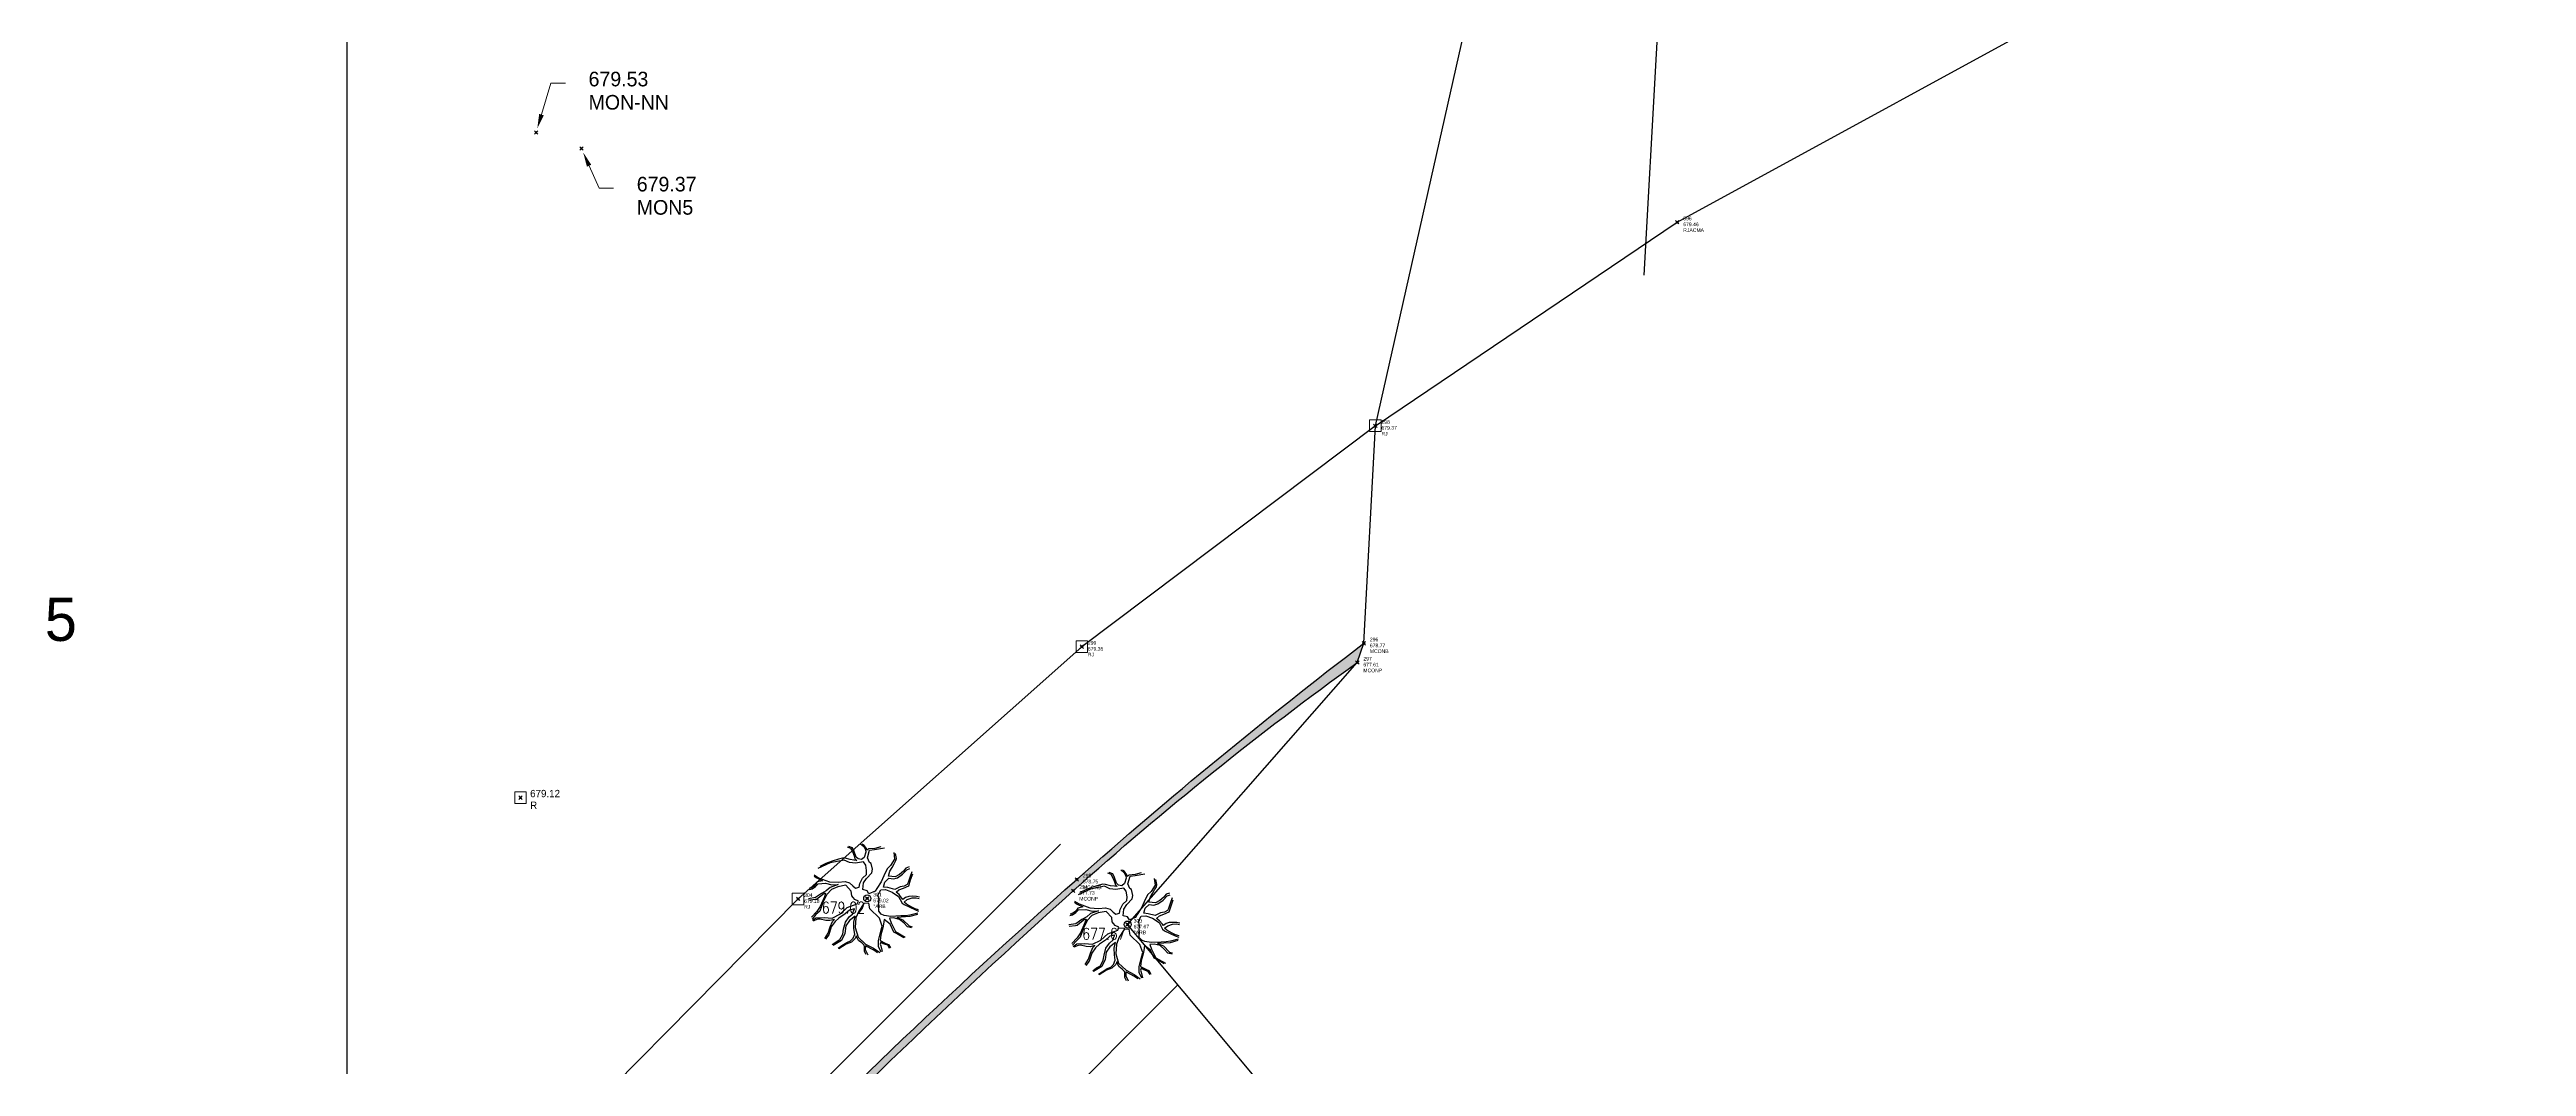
# Model space of a CAD drawing. Extents: x 350769 to 354978, y 6304672 to 6307963.
# Drawn here: x 352594.83 to 352637.88, y 6305552.96 to 6305570.64 of the extents above; entities that cross this region are included whole.
import ezdxf

# ---------------------------------------------------------------- set-up
doc = ezdxf.new("R2010")
doc.units = 0
doc.header["$PDMODE"] = 35
doc.header["$PDSIZE"] = 0.03
for name, pattern in [('4.0 - LO RECABARREN - DESNIVEL NUEVO$0$HIDDEN', [0.375, 0.25, -0.125]), ('CONTINUOS', [0]), ('DASHED', [19.05, 12.7, -6.35])]:
    doc.linetypes.add(name, pattern=pattern)
doc.layers.get('0').update_dxf_attribs({"linetype": 'CONTINUOUS'})
doc.layers.get('Defpoints').update_dxf_attribs({"linetype": 'CONTINUOUS'})
for name, color, linetype in [('0-LEVANTAMIENTO 2013.AGO', 3, 'CONTINUOUS'), ('02_Geo ext_Acotamiento', 7, 'CONTINUOUS'), ('1-coordenadas', 8, 'CONTINUOUS'), ('1-MURO CONTENCION', 7, 'CONTINUOUS'), ('1-REJA', 252, 'FENCELINE1'), ('C-TINN', 5, 'CONTINUOUS'), ('C-TOPO - BORDE - 3', 7, 'CONTINUOUS'), ('C-TOPO-MINR', 8, 'CONTINUOUS'), ('COTA-BLOCK', 4, 'CONTINUOUS'), ('V-NODE - 2013', 4, 'CONTINUOUS'), ('V-NODE - 2014.06.24', 4, 'CONTINUOUS'), ('V-NODE DIC 2005', 4, 'CONTINUOUS'), ('V-NODE-TEXT 2013', 2, 'CONTINUOUS'), ('V-NODE-TEXT DIC 2005', 2, 'CONTINUOUS'), ('V-NODE-TEXT1 DIC 2005', 6, 'CONTINUOUS'), ('Z-ARB', 253, 'CONTINUOUS')]:
    doc.layers.add(name, color=color, linetype=linetype)
doc.layers.add('0_ASD_TOPOGRAFIA_ELEMENTOS', color=9, linetype='CONTINUOS', lineweight=5, true_color=0xbdbdbd)
doc.styles.add('ROMANS', font='romans.shx', dxfattribs={"width": 0.65})
doc.linetypes.add('FENCELINE1', pattern='A,6.35,-2.54,[133,ltypeshp.shx,S=2.54,R=0,X=-2.54,Y=0],-2.54,25.4', length=36.83)
doc.dimstyles.new('Principal', dxfattribs={"dimscale": 0, "dimtxt": 2, "dimasz": 2, "dimexe": 1, "dimexo": 1, "dimtad": 1, "dimrnd": 0.05, "dimzin": 1, "dimtxsty": 'ROMANS', "dimcen": 2.5, "dimclrt": 2, "dimaunit": 2, "dimadec": 0, "dimazin": 0, "dimtfac": 1, "dimtmove": 0, "dimatfit": 3, "dimfxl": 1, "dimfxlon": 1, "dimarcsym": 0})

# ---------------------------------------------------------------- blocks, each defined once
blk = doc.blocks.new('COORDENADAS')
at = {"layer": '1-coordenadas'}
blk.add_line((420, -900.625), (420, -0.625), dxfattribs=at)
blk = doc.blocks.new('ARB')
at = {"layer": 'Z-ARB', "linetype": 'Continuous'}
for p, q in [((-0.702, 1.798), (-0.583, 1.746)), ((-0.515, 1.763), (-0.643, 1.81)), ((-0.583, 1.746), (-0.509, 1.626)), ((-0.451, 1.63), (-0.515, 1.763)), ((-0.239, 1.899), (-0.12, 1.8)), ((-0.104, 1.843), (-0.176, 1.887)), ((-0.12, 1.8), (-0.061, 1.684)), ((-0.028, 1.73), (-0.104, 1.843)), ((-0.015, 1.675), (-0.028, 1.73)), ((0.263, 1.735), (0.059, 1.721)), ((0.258, 1.706), (0.603, 1.763)), ((0.476, 1.792), (0.263, 1.735)), ((-1.286, 1.232), (-1.718, 1.038)), ((-1.435, 1.215), (-1.648, 1.112)), ((-1.218, 1.294), (-1.435, 1.215)), ((-0.807, 1.329), (-1.286, 1.232)), ((-0.994, 1.364), (-1.218, 1.294)), ((-0.859, 1.399), (-0.994, 1.364)), ((-0.77, 1.397), (-0.859, 1.399)), ((-0.613, 1.246), (-0.807, 1.329)), ((-0.594, 1.348), (-0.77, 1.397)), ((-0.408, 1.222), (-0.613, 1.246)), ((-0.46, 1.33), (-0.594, 1.348)), ((-0.509, 1.626), (-0.456, 1.48)), ((-0.365, 1.32), (-0.46, 1.33)), ((-0.456, 1.48), (-0.427, 1.377)), ((-0.383, 1.436), (-0.451, 1.63)), ((-0.427, 1.377), (-0.365, 1.32)), ((-0.133, 1.268), (-0.408, 1.222)), ((-0.315, 1.371), (-0.383, 1.436)), ((-0.198, 1.348), (-0.315, 1.371)), ((-0.104, 1.421), (-0.198, 1.348)), ((-0.048, 1.161), (-0.133, 1.268)), ((-0.052, 1.607), (-0.104, 1.421)), ((-0.061, 1.684), (-0.052, 1.607)), ((-0.02, 0.968), (-0.048, 1.161)), ((-0.03, 0.834), (-0.02, 0.968)), ((-0.024, 0.697), (0.158, 0.888)), ((0.059, 1.721), (-0.015, 1.675)), ((0.008, 1.414), (0.083, 1.679)), ((0.074, 1.251), (0.008, 1.414)), ((0.14, 1.216), (0.074, 1.251)), ((0.083, 1.679), (0.258, 1.706)), ((0.182, 1.012), (0.14, 1.216)), ((0.158, 0.888), (0.182, 1.012)), ((0.693, 1.027), (0.575, 0.786)), ((0.813, 1.148), (0.693, 1.027)), ((0.743, 0.777), (0.782, 0.943)), ((0.782, 0.943), (0.864, 1.078)), ((0.953, 1.37), (0.813, 1.148)), ((0.864, 1.078), (0.938, 1.207)), ((0.925, 1.599), (0.953, 1.37)), ((0.938, 1.207), (0.999, 1.316)), ((1.013, 1.388), (0.981, 1.56)), ((0.999, 1.316), (1.013, 1.388)), ((1.26, 0.95), (1.125, 0.832)), ((1.231, 0.842), (1.374, 0.996)), ((1.337, 1.055), (1.26, 0.95)), ((1.457, 1.093), (1.337, 1.055)), ((1.374, 0.996), (1.478, 1.036)), ((1.554, 0.924), (1.484, 0.726)), ((-1.799, 0.026), (-2.04, -0.011)), ((-2.01, 0.315), (-1.918, 0.335)), ((-1.962, 0.358), (-1.993, 0.364)), ((-1.815, 0.451), (-1.962, 0.358)), ((-1.918, 0.335), (-1.797, 0.417)), ((-1.85, 0.774), (-1.749, 0.71)), ((-1.845, 0.817), (-1.69, 0.721)), ((-1.735, 0.571), (-1.815, 0.451)), ((-1.593, 0.175), (-1.799, 0.026)), ((-1.797, 0.417), (-1.707, 0.506)), ((-1.76, -0.027), (-1.663, 0.06)), ((-1.749, 0.71), (-1.558, 0.613)), ((-1.558, 0.613), (-1.735, 0.571)), ((-1.707, 0.506), (-1.453, 0.525)), ((-1.69, 0.721), (-1.313, 0.581)), ((-1.663, 0.06), (-1.502, 0.188)), ((-1.486, 0.056), (-1.64, -0.284)), ((-1.423, 0.263), (-1.593, 0.175)), ((-1.406, 0.139), (-1.529, -0.124)), ((-1.502, 0.188), (-1.446, 0.184)), ((-1.446, 0.184), (-1.486, 0.056)), ((-1.453, 0.525), (-1.23, 0.467)), ((-1.287, 0.38), (-1.423, 0.263)), ((-1.244, 0.312), (-1.406, 0.139)), ((-1.313, 0.581), (-1.01, 0.561)), ((-1.01, 0.478), (-1.287, 0.38)), ((-1.024, 0.405), (-1.244, 0.312)), ((-1.23, 0.467), (-1.01, 0.478)), ((-0.747, 0.458), (-1.024, 0.405)), ((-1.01, 0.561), (-0.772, 0.583)), ((-0.772, 0.583), (-0.611, 0.538)), ((-0.553, 0.248), (-0.747, 0.458)), ((-0.611, 0.538), (-0.502, 0.434)), ((-0.534, 0.093), (-0.553, 0.248)), ((-0.49, 0.032), (-0.534, 0.093)), ((-0.502, 0.434), (-0.412, 0.356)), ((-0.431, -0.039), (-0.49, 0.032)), ((-0.412, 0.356), (-0.283, 0.392)), ((-0.283, 0.392), (-0.259, 0.523)), ((-0.259, 0.523), (-0.167, 0.709)), ((-0.167, 0.709), (-0.03, 0.834)), ((-0.154, 0.307), (-0.135, 0.537)), ((-0.154, 0.307), (-0.154, 0.307)), ((-0.001, 0.263), (-0.154, 0.307)), ((-0.135, 0.537), (-0.024, 0.697)), ((0.06, 0.161), (-0.001, 0.263)), ((0.271, 0.249), (0.06, 0.161)), ((0.329, 0.343), (0.271, 0.249)), ((0.486, 0.577), (0.329, 0.343)), ((0.374, 0.116), (0.473, 0.293)), ((0.413, -0.019), (0.374, 0.116)), ((0.473, 0.293), (0.637, 0.307)), ((0.575, 0.786), (0.486, 0.577)), ((0.565, 0.396), (0.614, 0.568)), ((0.714, 0.375), (0.565, 0.396)), ((0.614, 0.568), (0.752, 0.7)), ((0.637, 0.307), (0.87, 0.217)), ((0.961, 0.313), (0.714, 0.375)), ((0.973, 0.756), (0.743, 0.777)), ((0.752, 0.7), (0.909, 0.677)), ((0.87, 0.217), (1.092, 0.069)), ((0.909, 0.677), (1.054, 0.717)), ((1.148, 0.406), (0.961, 0.313)), ((1.125, 0.832), (0.973, 0.756)), ((1.007, 0.214), (1.104, 0.301)), ((1.112, 0.134), (1.007, 0.214)), ((1.054, 0.717), (1.231, 0.842)), ((1.092, 0.069), (1.217, -0.165)), ((1.104, 0.301), (1.261, 0.361)), ((1.196, 0.02), (1.112, 0.134)), ((1.281, 0.425), (1.148, 0.406)), ((1.242, -0.034), (1.196, 0.02)), ((1.335, 0.031), (1.242, -0.034)), ((1.261, 0.361), (1.445, 0.439)), ((1.39, 0.487), (1.281, 0.425)), ((1.447, 0.07), (1.335, 0.031)), ((1.419, 0.557), (1.39, 0.487)), ((1.394, -0.041), (1.559, 0.018)), ((1.484, 0.726), (1.419, 0.557)), ((1.445, 0.439), (1.509, 0.646)), ((1.578, 0.075), (1.447, 0.07)), ((1.509, 0.646), (1.582, 0.858)), ((1.559, 0.018), (1.705, 0.021)), ((1.714, 0.072), (1.578, 0.075)), ((1.705, 0.021), (1.806, 0.001)), ((1.814, 0.045), (1.714, 0.072)), ((-2.033, -0.058), (-1.818, -0.031)), ((-1.754, -0.458), (-1.937, -0.656)), ((-1.782, -0.565), (-1.916, -0.718)), ((-1.898, -0.762), (-1.771, -0.673)), ((-1.724, -0.727), (-1.874, -0.789)), ((-1.818, -0.031), (-1.76, -0.027)), ((-1.653, -0.439), (-1.782, -0.565)), ((-1.771, -0.673), (-1.495, -0.665)), ((-1.64, -0.284), (-1.754, -0.458)), ((-1.635, -0.722), (-1.724, -0.727)), ((-1.529, -0.124), (-1.653, -0.439)), ((-1.441, -0.766), (-1.635, -0.722)), ((-1.495, -0.665), (-1.216, -0.688)), ((-1.297, -0.771), (-1.441, -0.766)), ((-1.136, -0.734), (-1.297, -0.771)), ((-1.29, -0.991), (-1.206, -0.803)), ((-1.118, -0.805), (-1.25, -0.991)), ((-1.216, -0.688), (-0.93, -0.54)), ((-1.206, -0.803), (-1.136, -0.734)), ((-0.982, -0.688), (-1.118, -0.805)), ((-0.768, -0.54), (-0.982, -0.688)), ((-0.93, -0.54), (-0.694, -0.321)), ((-0.82, -1.065), (-0.757, -0.821)), ((-0.613, -0.404), (-0.768, -0.54)), ((-0.757, -0.821), (-0.626, -0.643)), ((-0.619, -0.772), (-0.743, -0.959)), ((-0.694, -0.321), (-0.346, -0.191)), ((-0.626, -0.643), (-0.5, -0.531)), ((-0.42, -0.622), (-0.619, -0.772)), ((-0.445, -0.368), (-0.613, -0.404)), ((-0.5, -0.531), (-0.474, -0.438)), ((-0.474, -0.438), (-0.445, -0.368)), ((-0.467, -0.824), (-0.42, -0.622)), ((-0.462, -1.051), (-0.467, -0.824)), ((-0.304, -0.094), (-0.431, -0.039)), ((-0.391, -0.68), (-0.415, -1.015)), ((-0.297, -0.442), (-0.391, -0.68)), ((-0.346, -0.191), (-0.304, -0.094)), ((-0.117, -0.175), (-0.297, -0.442)), ((0.055, -0.162), (-0.117, -0.175)), ((0.089, -0.365), (0.055, -0.162)), ((0.422, -0.692), (0.089, -0.365)), ((0.396, -0.235), (0.413, -0.019)), ((0.404, -0.447), (0.396, -0.235)), ((0.49, -0.547), (0.404, -0.447)), ((0.523, -0.967), (0.422, -0.692)), ((0.595, -0.589), (0.49, -0.547)), ((0.592, -0.732), (0.568, -0.901)), ((0.796, -0.891), (0.592, -0.732)), ((0.822, -0.625), (0.595, -0.589)), ((0.917, -0.681), (0.77, -0.69)), ((0.77, -0.69), (0.835, -0.854)), ((1.165, -0.608), (0.822, -0.625)), ((0.835, -0.854), (0.98, -1.153)), ((1.126, -0.728), (0.917, -0.681)), ((1.483, -0.631), (1.034, -0.658)), ((1.034, -0.658), (1.244, -0.743)), ((1.271, -0.854), (1.126, -0.728)), ((1.335, -0.602), (1.165, -0.608)), ((1.217, -0.165), (1.28, -0.215)), ((1.244, -0.743), (1.461, -0.958)), ((1.398, -0.991), (1.271, -0.854)), ((1.28, -0.132), (1.394, -0.041)), ((1.364, -0.201), (1.28, -0.132)), ((1.28, -0.215), (1.65, -0.391)), ((1.485, -0.578), (1.335, -0.602)), ((1.554, -0.305), (1.364, -0.201)), ((1.747, -0.56), (1.483, -0.631)), ((1.761, -0.511), (1.485, -0.578)), ((1.664, -0.363), (1.554, -0.305)), ((1.65, -0.391), (1.778, -0.438)), ((1.787, -0.395), (1.664, -0.363)), ((-1.472, -1.393), (-1.355, -1.205)), ((-1.335, -1.269), (-1.453, -1.419)), ((-1.355, -1.205), (-1.29, -0.991)), ((-1.25, -0.991), (-1.335, -1.269)), ((-1.214, -1.608), (-1.082, -1.505)), ((-0.895, -1.458), (-1.187, -1.636)), ((-1.082, -1.505), (-0.947, -1.433)), ((-1.011, -1.73), (-0.881, -1.642)), ((-0.734, -1.587), (-0.991, -1.749)), ((-0.947, -1.433), (-0.845, -1.241)), ((-0.776, -1.217), (-0.895, -1.458)), ((-0.881, -1.642), (-0.707, -1.532)), ((-0.845, -1.241), (-0.82, -1.065)), ((-0.743, -0.959), (-0.776, -1.217)), ((-0.552, -1.523), (-0.734, -1.587)), ((-0.707, -1.532), (-0.584, -1.48)), ((-0.584, -1.48), (-0.493, -1.384)), ((-0.413, -1.384), (-0.552, -1.523)), ((-0.493, -1.384), (-0.434, -1.244)), ((-0.434, -1.244), (-0.462, -1.051)), ((-0.415, -1.015), (-0.316, -1.342)), ((-0.38, -1.3), (-0.413, -1.384)), ((-0.307, -1.465), (-0.38, -1.3)), ((-0.316, -1.342), (-0.056, -1.588)), ((-0.185, -1.548), (-0.307, -1.465)), ((-0.104, -1.631), (-0.185, -1.548)), ((-0.097, -1.678), (-0.104, -1.631)), ((-0.096, -1.844), (-0.097, -1.678)), ((-0.059, -1.648), (-0.068, -1.782)), ((0.235, -1.802), (-0.059, -1.648)), ((-0.056, -1.588), (0.224, -1.732)), ((0.396, -1.463), (0.466, -1.183)), ((0.397, -1.667), (0.396, -1.463)), ((0.49, -1.868), (0.397, -1.667)), ((0.474, -1.267), (0.453, -1.459)), ((0.453, -1.459), (0.629, -1.553)), ((0.475, -1.516), (0.453, -1.587)), ((0.453, -1.587), (0.473, -1.651)), ((0.466, -1.183), (0.523, -0.967)), ((0.473, -1.651), (0.516, -1.848)), ((0.544, -1.024), (0.474, -1.267)), ((0.56, -1.577), (0.475, -1.516)), ((0.568, -0.901), (0.544, -1.024)), ((0.712, -1.629), (0.56, -1.577)), ((0.629, -1.553), (0.741, -1.604)), ((0.779, -1.74), (0.712, -1.629)), ((0.741, -1.604), (0.807, -1.722)), ((0.92, -1.171), (0.796, -0.891)), ((1.016, -1.22), (0.92, -1.171)), ((0.98, -1.153), (1.315, -1.345)), ((1.27, -1.366), (1.016, -1.22)), ((1.545, -1.027), (1.398, -0.991)), ((1.461, -0.958), (1.561, -0.985)), ((-0.037, -1.953), (-0.096, -1.844)), ((-0.068, -1.782), (0.019, -1.957)), ((0.224, -1.732), (0.433, -1.885)), ((0.354, -1.892), (0.235, -1.802))]:
    blk.add_line(p, q, dxfattribs=at)
at = {"layer": 'Z-ARB'}
blk.add_circle((0, 0), 0.122, dxfattribs=at)
blk = doc.blocks.new('*U272', base_point=(352623.121, 6305567.639))
at = {"layer": 'V-NODE - 2013', "lineweight": -2}
blk.add_point((352623.121, 6305567.639), dxfattribs=at)
at = {"layer": 'V-NODE-TEXT 2013', "linetype": 'ByBlock', "char_height": 0.0635}
for s, insert, attachment_point in [('596', (352623.226, 6305567.672), 7), ('679.46', (352623.226, 6305567.634), 1), ('RJACMA', (352623.226, 6305567.533), 1)]:
    blk.add_mtext(s, dxfattribs=dict(at, insert=insert, attachment_point=attachment_point))
blk = doc.blocks.new('*U274', base_point=(352617.874, 6305564.101))
at = {"layer": 'V-NODE - 2013', "lineweight": -2}
blk.add_point((352617.874, 6305564.101), dxfattribs=at)
at = {"layer": 'V-NODE-TEXT 2013', "linetype": 'ByBlock', "char_height": 0.0635}
for s, insert, attachment_point in [('298', (352617.979, 6305564.134), 7), ('679.37', (352617.979, 6305564.096), 1), ('RJ', (352617.979, 6305563.995), 1)]:
    blk.add_mtext(s, dxfattribs=dict(at, insert=insert, attachment_point=attachment_point))
blk = doc.blocks.new('*U275', base_point=(352612.771, 6305560.26))
at = {"layer": 'V-NODE - 2013', "lineweight": -2}
blk.add_point((352612.771, 6305560.26), dxfattribs=at)
at = {"layer": 'V-NODE-TEXT 2013', "linetype": 'ByBlock', "char_height": 0.0635}
for s, insert, attachment_point in [('299', (352612.876, 6305560.293), 7), ('679.35', (352612.876, 6305560.255), 1), ('RJ', (352612.876, 6305560.154), 1)]:
    blk.add_mtext(s, dxfattribs=dict(at, insert=insert, attachment_point=attachment_point))
blk = doc.blocks.new('*U276', base_point=(352607.838, 6305555.875))
at = {"layer": 'V-NODE - 2013', "lineweight": -2}
blk.add_point((352607.838, 6305555.875), dxfattribs=at)
at = {"layer": 'V-NODE-TEXT 2013', "linetype": 'ByBlock', "char_height": 0.0635}
for s, insert, attachment_point in [('304', (352607.943, 6305555.908), 7), ('679.18', (352607.943, 6305555.87), 1), ('RJ', (352607.943, 6305555.769), 1)]:
    blk.add_mtext(s, dxfattribs=dict(at, insert=insert, attachment_point=attachment_point))
blk = doc.blocks.new('*U356', base_point=(352612.622, 6305556.017))
at = {"layer": 'V-NODE - 2013', "lineweight": -2}
blk.add_point((352612.622, 6305556.017), dxfattribs=at)
at = {"layer": 'V-NODE-TEXT 2013', "linetype": 'ByBlock', "char_height": 0.0635}
for s, insert, attachment_point in [('294', (352612.727, 6305556.05), 7), ('677.73', (352612.727, 6305556.012), 1), ('MCONP', (352612.727, 6305555.911), 1)]:
    blk.add_mtext(s, dxfattribs=dict(at, insert=insert, attachment_point=attachment_point))
blk = doc.blocks.new('*U357', base_point=(352617.56, 6305559.985))
at = {"layer": 'V-NODE - 2013', "lineweight": -2}
blk.add_point((352617.56, 6305559.985), dxfattribs=at)
at = {"layer": 'V-NODE-TEXT 2013', "linetype": 'ByBlock', "char_height": 0.0635}
for s, insert, attachment_point in [('297', (352617.665, 6305560.018), 7), ('677.61', (352617.665, 6305559.98), 1), ('MCONP', (352617.665, 6305559.879), 1)]:
    blk.add_mtext(s, dxfattribs=dict(at, insert=insert, attachment_point=attachment_point))
blk = doc.blocks.new('*U360', base_point=(352612.683, 6305556.214))
at = {"layer": 'V-NODE - 2013', "lineweight": -2}
blk.add_point((352612.683, 6305556.214), dxfattribs=at)
at = {"layer": 'V-NODE-TEXT 2013', "linetype": 'ByBlock', "char_height": 0.0635}
for s, insert, attachment_point in [('295', (352612.788, 6305556.247), 7), ('678.75', (352612.788, 6305556.209), 1), ('MCONB', (352612.788, 6305556.108), 1)]:
    blk.add_mtext(s, dxfattribs=dict(at, insert=insert, attachment_point=attachment_point))
blk = doc.blocks.new('*U361', base_point=(352617.673, 6305560.319))
at = {"layer": 'V-NODE - 2013', "lineweight": -2}
blk.add_point((352617.673, 6305560.319), dxfattribs=at)
at = {"layer": 'V-NODE-TEXT 2013', "linetype": 'ByBlock', "char_height": 0.0635}
for s, insert, attachment_point in [('296', (352617.778, 6305560.352), 7), ('678.77', (352617.778, 6305560.314), 1), ('MCONB', (352617.778, 6305560.213), 1)]:
    blk.add_mtext(s, dxfattribs=dict(at, insert=insert, attachment_point=attachment_point))
blk = doc.blocks.new('*U452', base_point=(352613.567, 6305555.43))
at = {"layer": 'V-NODE - 2013', "lineweight": -2}
blk.add_point((352613.567, 6305555.43), dxfattribs=at)
at = {"layer": 'V-NODE-TEXT 2013', "linetype": 'ByBlock', "char_height": 0.0635}
for s, insert, attachment_point in [('300', (352613.672, 6305555.463), 7), ('677.67', (352613.672, 6305555.425), 1), ('°ARB', (352613.672, 6305555.324), 1)]:
    blk.add_mtext(s, dxfattribs=dict(at, insert=insert, attachment_point=attachment_point))
blk = doc.blocks.new('*U453', base_point=(352609.04, 6305555.884))
at = {"layer": 'V-NODE - 2013', "lineweight": -2}
blk.add_point((352609.04, 6305555.884), dxfattribs=at)
at = {"layer": 'V-NODE-TEXT 2013', "linetype": 'ByBlock', "char_height": 0.0635}
for s, insert, attachment_point in [('301', (352609.145, 6305555.917), 7), ('679.02', (352609.145, 6305555.879), 1), ('°ARB', (352609.145, 6305555.778), 1)]:
    blk.add_mtext(s, dxfattribs=dict(at, insert=insert, attachment_point=attachment_point))
blk = doc.blocks.new('*D1236')
at = {"layer": '02_Geo ext_Acotamiento', "color": 0, "lineweight": -2, "transparency": 16777216}
blk.add_line((352474.045, 6305972.496), (352473.119, 6305978.179), dxfattribs=at)
at = {"layer": '02_Geo ext_Acotamiento', "color": 0, "transparency": 16777216}
blk.add_solid([(352473.283, 6305978.206), (352472.954, 6305978.153), (352472.958, 6305979.166)], dxfattribs=at)
at = {"layer": 'Defpoints', "color": 0, "transparency": 16777216}
for p in [(352472.958, 6305979.166), (352596.042, 6305224.025)]:
    blk.add_point(p, dxfattribs=at)
at = {"layer": '02_Geo ext_Acotamiento', "color": 2, "transparency": 16777216, "insert": (352474.582, 6305974.845), "char_height": 1, "attachment_point": 5, "rotation": 279.2575, "style": 'ROMANS'}
blk.add_mtext('R765,10', dxfattribs=at)
blk = doc.blocks.new('*U1327')
at = {"color": 0, "linetype": 'ByBlock', "lineweight": -2, "transparency": 16777216}
blk.add_point((0, 0), dxfattribs=at)
blk = doc.blocks.new('*U2426', base_point=(352603.072, 6305557.567))
at = {"layer": 'V-NODE-TEXT DIC 2005', "linetype": 'ByBlock', "char_height": 0.127}
for s, insert, attachment_point in [('679.12', (352603.239, 6305557.638), 4), ('R', (352603.239, 6305557.499), 1)]:
    blk.add_mtext(s, dxfattribs=dict(at, insert=insert, attachment_point=attachment_point))
blk = doc.blocks.new('*U2427', base_point=(352603.072, 6305557.567))
at = {"layer": 'V-NODE-TEXT DIC 2005', "color": 2, "lineweight": -2}
blk.add_blockref('*U2426', (352603.072, 6305557.567), dxfattribs=at)
blk = doc.blocks.new('*U1352', base_point=(352592.797, 6305561.11))
at = {"layer": 'V-NODE-TEXT1 DIC 2005', "linetype": 'ByBlock'}
for s, insert, char_height, attachment_point in [('679.19', (352592.964, 6305561.181), 0.127, 4), ('-SM5', (352592.964, 6305561.042), 0.75, 1)]:
    blk.add_mtext(s, dxfattribs=dict(at, insert=insert, char_height=char_height, attachment_point=attachment_point))
blk = doc.blocks.new('*U1353', base_point=(352592.797, 6305561.11))
at = {"layer": 'V-NODE-TEXT DIC 2005', "color": 2, "lineweight": -2}
blk.add_blockref('*U1352', (352592.797, 6305561.11), dxfattribs=at)
blk = doc.blocks.new('*U1332', base_point=(352592.797, 6305561.11))
at = {"layer": 'V-NODE-TEXT1 DIC 2005', "linetype": 'ByBlock'}
for s, insert, char_height, attachment_point in [('679.19', (352592.964, 6305561.181), 0.127, 4), ('-SM5', (352592.964, 6305561.042), 0.75, 1)]:
    blk.add_mtext(s, dxfattribs=dict(at, insert=insert, char_height=char_height, attachment_point=attachment_point))
blk = doc.blocks.new('*U1333', base_point=(352592.797, 6305561.11))
at = {"layer": 'V-NODE-TEXT DIC 2005', "color": 2, "lineweight": -2}
blk.add_blockref('*U1332', (352592.797, 6305561.11), dxfattribs=at)
blk = doc.blocks.new('*U4518', base_point=(352623.121, 6305567.639))
at = {"layer": 'V-NODE - 2013', "lineweight": -2}
blk.add_point((352623.121, 6305567.639), dxfattribs=at)
at = {"layer": 'V-NODE-TEXT 2013', "linetype": 'ByBlock', "char_height": 0.0635}
for s, insert, attachment_point in [('596', (352623.226, 6305567.672), 7), ('679.46', (352623.226, 6305567.634), 1), ('RJACMA', (352623.226, 6305567.533), 1)]:
    blk.add_mtext(s, dxfattribs=dict(at, insert=insert, attachment_point=attachment_point))
blk = doc.blocks.new('*U4520', base_point=(352617.874, 6305564.101))
at = {"layer": 'V-NODE - 2013', "lineweight": -2}
blk.add_point((352617.874, 6305564.101), dxfattribs=at)
at = {"layer": 'V-NODE-TEXT 2013', "linetype": 'ByBlock', "char_height": 0.0635}
for s, insert, attachment_point in [('298', (352617.979, 6305564.134), 7), ('679.37', (352617.979, 6305564.096), 1), ('RJ', (352617.979, 6305563.995), 1)]:
    blk.add_mtext(s, dxfattribs=dict(at, insert=insert, attachment_point=attachment_point))
blk = doc.blocks.new('*U4521', base_point=(352612.771, 6305560.26))
at = {"layer": 'V-NODE - 2013', "lineweight": -2}
blk.add_point((352612.771, 6305560.26), dxfattribs=at)
at = {"layer": 'V-NODE-TEXT 2013', "linetype": 'ByBlock', "char_height": 0.0635}
for s, insert, attachment_point in [('299', (352612.876, 6305560.293), 7), ('679.35', (352612.876, 6305560.255), 1), ('RJ', (352612.876, 6305560.154), 1)]:
    blk.add_mtext(s, dxfattribs=dict(at, insert=insert, attachment_point=attachment_point))
blk = doc.blocks.new('*U4522', base_point=(352607.838, 6305555.875))
at = {"layer": 'V-NODE - 2013', "lineweight": -2}
blk.add_point((352607.838, 6305555.875), dxfattribs=at)
at = {"layer": 'V-NODE-TEXT 2013', "linetype": 'ByBlock', "char_height": 0.0635}
for s, insert, attachment_point in [('304', (352607.943, 6305555.908), 7), ('679.18', (352607.943, 6305555.87), 1), ('RJ', (352607.943, 6305555.769), 1)]:
    blk.add_mtext(s, dxfattribs=dict(at, insert=insert, attachment_point=attachment_point))
blk = doc.blocks.new('*U4602', base_point=(352612.622, 6305556.017))
at = {"layer": 'V-NODE - 2013', "lineweight": -2}
blk.add_point((352612.622, 6305556.017), dxfattribs=at)
at = {"layer": 'V-NODE-TEXT 2013', "linetype": 'ByBlock', "char_height": 0.0635}
for s, insert, attachment_point in [('294', (352612.727, 6305556.05), 7), ('677.73', (352612.727, 6305556.012), 1), ('MCONP', (352612.727, 6305555.911), 1)]:
    blk.add_mtext(s, dxfattribs=dict(at, insert=insert, attachment_point=attachment_point))
blk = doc.blocks.new('*U4603', base_point=(352617.56, 6305559.985))
at = {"layer": 'V-NODE - 2013', "lineweight": -2}
blk.add_point((352617.56, 6305559.985), dxfattribs=at)
at = {"layer": 'V-NODE-TEXT 2013', "linetype": 'ByBlock', "char_height": 0.0635}
for s, insert, attachment_point in [('297', (352617.665, 6305560.018), 7), ('677.61', (352617.665, 6305559.98), 1), ('MCONP', (352617.665, 6305559.879), 1)]:
    blk.add_mtext(s, dxfattribs=dict(at, insert=insert, attachment_point=attachment_point))
blk = doc.blocks.new('*U4606', base_point=(352612.683, 6305556.214))
at = {"layer": 'V-NODE - 2013', "lineweight": -2}
blk.add_point((352612.683, 6305556.214), dxfattribs=at)
at = {"layer": 'V-NODE-TEXT 2013', "linetype": 'ByBlock', "char_height": 0.0635}
for s, insert, attachment_point in [('295', (352612.788, 6305556.247), 7), ('678.75', (352612.788, 6305556.209), 1), ('MCONB', (352612.788, 6305556.108), 1)]:
    blk.add_mtext(s, dxfattribs=dict(at, insert=insert, attachment_point=attachment_point))
blk = doc.blocks.new('*U4607', base_point=(352617.673, 6305560.319))
at = {"layer": 'V-NODE - 2013', "lineweight": -2}
blk.add_point((352617.673, 6305560.319), dxfattribs=at)
at = {"layer": 'V-NODE-TEXT 2013', "linetype": 'ByBlock', "char_height": 0.0635}
for s, insert, attachment_point in [('296', (352617.778, 6305560.352), 7), ('678.77', (352617.778, 6305560.314), 1), ('MCONB', (352617.778, 6305560.213), 1)]:
    blk.add_mtext(s, dxfattribs=dict(at, insert=insert, attachment_point=attachment_point))
blk = doc.blocks.new('*U4710', base_point=(352613.567, 6305555.43))
at = {"layer": 'V-NODE - 2013', "lineweight": -2}
blk.add_point((352613.567, 6305555.43), dxfattribs=at)
at = {"layer": 'V-NODE-TEXT 2013', "linetype": 'ByBlock', "char_height": 0.0635}
for s, insert, attachment_point in [('300', (352613.672, 6305555.463), 7), ('677.67', (352613.672, 6305555.425), 1), ('°ARB', (352613.672, 6305555.324), 1)]:
    blk.add_mtext(s, dxfattribs=dict(at, insert=insert, attachment_point=attachment_point))
blk = doc.blocks.new('*U4711', base_point=(352609.04, 6305555.884))
at = {"layer": 'V-NODE - 2013', "lineweight": -2}
blk.add_point((352609.04, 6305555.884), dxfattribs=at)
at = {"layer": 'V-NODE-TEXT 2013', "linetype": 'ByBlock', "char_height": 0.0635}
for s, insert, attachment_point in [('301', (352609.145, 6305555.917), 7), ('679.02', (352609.145, 6305555.879), 1), ('°ARB', (352609.145, 6305555.778), 1)]:
    blk.add_mtext(s, dxfattribs=dict(at, insert=insert, attachment_point=attachment_point))
blk = doc.blocks.new('TOPOGRAFIA')
at = {"layer": '1-MURO CONTENCION', "lineweight": 0, "true_color": 0xbdbdbd}
h = blk.add_hatch(color=9, dxfattribs=at)
h.dxf.hatch_style = 1
h.paths.add_polyline_path([(390612.683, 6302556.214, 0.037705), (390600.487, 6302543.643), (390600.596, 6302543.545, -0.036334), (390612.622, 6302556.017, -0.027034), (390617.56, 6302559.985), (390617.673, 6302560.319, 0.018386)])
at = {"layer": '1-coordenadas', "color": 9, "linetype": '4.0 - LO RECABARREN - DESNIVEL NUEVO$0$HIDDEN', "lineweight": 0, "ltscale": 50, "true_color": 0xbdbdbd}
blk.add_line((390600, 6302300), (390600, 6303200), dxfattribs=at)
at = {"layer": '1-MURO CONTENCION', "color": 9, "lineweight": 0, "true_color": 0xbdbdbd}
blk.add_line((390617.56, 6302559.985), (390617.673, 6302560.319), dxfattribs=at)
at = {"layer": '1-MURO CONTENCION', "color": 9, "lineweight": 0, "true_color": 0xbdbdbd, "flags": 128}
for points in [[(390600.487, 6302543.643, -0.037705), (390612.683, 6302556.214, -0.018386), (390617.673, 6302560.319, -0.951937)], [(390600.596, 6302543.545, -0.036334), (390612.622, 6302556.017, -0.027034), (390617.56, 6302559.985, -0.984243)]]:
    blk.add_lwpolyline(points, format="xyb", dxfattribs=at)
at = {"layer": '1-REJA', "color": 9, "true_color": 0xbdbdbd, "flags": 128}
blk.add_lwpolyline([(390617.874, 6302564.101), (390623.121, 6302567.639), (390630.809, 6302571.84), (390636.519, 6302574.549), (390647.519, 6302578.903), (390655.174, 6302581.999), (390662.884, 6302584.895), (390664.622, 6302585.451), (390670.811, 6302587.388), (390678.239, 6302589.316), (390682.657, 6302590.056), (390686.927, 6302590.717), (390697.544, 6302592.228), (390711.414, 6302594.106), (390725.734, 6302596.126), (390738.984, 6302597.943), (390752.1, 6302599.747), (390756.091, 6302599.956), (390758.713, 6302599.53), (390766.266, 6302597.729), (390767.867, 6302596.473), (390768.733, 6302594.649), (390769.993, 6302585.57), (390771.631, 6302574.23), (390772.485, 6302568.265), (390774.129, 6302556.217), (390775.876, 6302543.685), (390775.866, 6302541.561), (390775.254, 6302539.614), (390773.933, 6302538.027), (390772.121, 6302537.026), (390761.679, 6302533.001), (390749.581, 6302528.273, -0.439912), (390747.382, 6302529.771), (390747.416, 6302530.903)], format="xyb", dxfattribs=at)
at = {"layer": 'C-TINN', "color": 9, "linetype": 'Continuous', "lineweight": 0, "true_color": 0xbdbdbd}
for points, elevation in [([(390617.774, 6302564.001), (390617.774, 6302564.201), (390617.974, 6302564.201), (390617.974, 6302564.001), (390617.774, 6302564.001)], 679.37), ([(390612.671, 6302560.16), (390612.671, 6302560.36), (390612.871, 6302560.36), (390612.871, 6302560.16), (390612.671, 6302560.16)], 679.351), ([(390602.912, 6302557.535), (390602.912, 6302557.735), (390603.112, 6302557.735), (390603.112, 6302557.535), (390602.912, 6302557.535)], 679.12), ([(390607.738, 6302555.775), (390607.738, 6302555.975), (390607.938, 6302555.975), (390607.938, 6302555.775), (390607.738, 6302555.775)], 679.181)]:
    blk.add_lwpolyline(points, dxfattribs=dict(at, elevation=elevation))
for p in [(390617.874, 6302564.101, 679.37), (390612.771, 6302560.26, 679.351), (390603.012, 6302557.635, 679.12), (390607.838, 6302555.875, 679.181)]:
    blk.add_point(p, dxfattribs=at)
at = {"layer": 'C-TOPO - BORDE - 3', "color": 9, "true_color": 0xbdbdbd, "elevation": 679.37, "flags": 128}
for points in [[(390617.874, 6302564.101), (390620.192, 6302574.395)], [(390621.251, 6302546.226), (390613.567, 6302555.43), (390617.56, 6302559.985), (390617.673, 6302560.319), (390617.874, 6302564.101)]]:
    blk.add_lwpolyline(points, dxfattribs=at)
at = {"layer": 'C-TOPO-MINR', "color": 9, "linetype": 'Continuous', "lineweight": -3, "true_color": 0xbdbdbd, "elevation": 679.5}
blk.add_lwpolyline([(390622.544, 6302566.718), (390622.977, 6302574.421), (390624.43, 6302575.489), (390623.328, 6302576.406), (390618.049, 6302582.332), (390615.754, 6302582.501), (390608.174, 6302583.316), (390603.565, 6302583.381), (390601.749, 6302583.949), (390592.336, 6302587.8)], dxfattribs=at)
at = {"layer": 'V-NODE - 2014.06.24', "color": 9, "linetype": 'ByBlock', "lineweight": 0, "true_color": 0xbdbdbd, "extrusion": (0, 0, -1)}
for p, q in [((390603.377, 6302569.509), (390603.542, 6302570.058)), ((390603.542, 6302570.058), (390603.792, 6302570.058))]:
    blk.add_line(p, q, dxfattribs=at)
at = {"layer": 'V-NODE - 2014.06.24', "color": 9, "linetype": 'ByBlock', "lineweight": 0, "true_color": 0xbdbdbd}
for p, q in [((390604.205, 6302568.622), (390604.379, 6302568.231)), ((390604.379, 6302568.231), (390604.629, 6302568.231))]:
    blk.add_line(p, q, dxfattribs=at)
at = {"layer": 'V-NODE - 2014.06.24', "color": 9, "linetype": 'ByBlock', "lineweight": 0, "true_color": 0xbdbdbd, "transparency": 16777216}
for p in [(390603.284, 6302569.199), (390604.072, 6302568.921)]:
    blk.add_point(p, dxfattribs=at)
at = {"layer": 'V-NODE - 2014.06.24', "color": 9, "linetype": 'ByBlock', "lineweight": 0, "true_color": 0xbdbdbd, "extrusion": (0, 0, -1)}
blk.add_solid([(-390603.337, 6302569.521), (-390603.305, 6302569.27), (-390603.417, 6302569.497)], dxfattribs=at)
at = {"layer": 'V-NODE - 2014.06.24', "color": 9, "linetype": 'ByBlock', "lineweight": 0, "true_color": 0xbdbdbd}
blk.add_solid([(390604.167, 6302568.605), (390604.103, 6302568.85), (390604.243, 6302568.639)], dxfattribs=at)
at = {"color": 9, "lineweight": 0, "true_color": 0xbdbdbd}
for name, p in [('*U4518', (390623.121, 6302567.639)), ('*U4520', (390617.874, 6302564.101)), ('*U4521', (390612.771, 6302560.26)), ('*U4607', (390617.673, 6302560.319)), ('*U4603', (390617.56, 6302559.985)), ('*U4606', (390612.683, 6302556.214)), ('*U4522', (390607.838, 6302555.875)), ('*U4711', (390609.04, 6302555.884)), ('*U4602', (390612.622, 6302556.017)), ('*U4710', (390613.567, 6302555.43))]:
    blk.add_blockref(name, p, dxfattribs=at)
at = {"layer": 'V-NODE DIC 2005', "color": 9, "lineweight": 0, "true_color": 0xbdbdbd, "rotation": 359.9963883938062}
blk.add_blockref('*U1327', (390603.013, 6302557.635), dxfattribs=at)
at = {"layer": 'V-NODE-TEXT DIC 2005', "color": 9, "lineweight": 0, "true_color": 0xbdbdbd, "rotation": 359.9963883938062}
for name, p in [('*U1353', (390592.738, 6302561.178)), ('*U1333', (390592.738, 6302561.178)), ('*U2427', (390603.013, 6302557.635))]:
    blk.add_blockref(name, p, dxfattribs=at)
at = {"layer": 'Z-ARB', "color": 9, "lineweight": 0, "true_color": 0xbdbdbd, "xscale": 0.5, "yscale": 0.5, "zscale": 0.5}
for p in [(390609.04, 6302555.884), (390613.567, 6302555.43)]:
    blk.add_blockref('ARB', p, dxfattribs=at)
at = {"layer": 'COTA-BLOCK', "color": 9, "lineweight": 0, "true_color": 0xbdbdbd, "style": 'ROMANS', "width": 0.8}
for s, p in [(' 679.02', (390608.14, 6302555.622)), (' 677.67', (390612.667, 6302555.168))]:
    blk.add_text(s, height=0.2, dxfattribs=at).set_placement(p)
at = {"layer": 'V-NODE - 2014.06.24', "color": 9, "lineweight": 0, "true_color": 0xbdbdbd}
for s, p in [('679.53', (390604.196, 6302570.001)), ('MON-NN', (390604.196, 6302569.597)), ('679.37', (390605.034, 6302568.174)), ('MON5', (390605.034, 6302567.77))]:
    blk.add_text(s, height=0.254, dxfattribs=at).set_placement(p)

msp = doc.modelspace()

# ---------------------------------------------------------------- hatches: boundary and pattern name
at = {"layer": '0-LEVANTAMIENTO 2013.AGO'}
h = msp.add_hatch(dxfattribs=at)
h.set_pattern_fill('ANSI31', color=256)
h.paths.add_polyline_path([(352622.023, 6305535.286), (352626.046, 6305538.804), (352626.963, 6305539.914), (352634.03, 6305545.527), (352630.358, 6305549.965), (352628.354, 6305549.499), (352622.268, 6305545.008), (352610.913, 6305558.609), (352607.838, 6305555.875), (352602.792, 6305550.768), (352599.729, 6305547.296), (352598.456, 6305545.655), (352605.453, 6305541.805), (352602.222, 6305538.721), (352608.766, 6305533.78), (352608.857, 6305528.43), (352613.996, 6305524.907), (352616.371, 6305528.901)])
at = {"layer": '1-MURO CONTENCION'}
h = msp.add_hatch(color=256, dxfattribs=at)
h.dxf.hatch_style = 1
h.paths.add_polyline_path([(352612.683, 6305556.214, 0.037705), (352600.487, 6305543.643), (352600.596, 6305543.545, -0.036334), (352612.622, 6305556.017, -0.027034), (352617.56, 6305559.985), (352617.673, 6305560.319, 0.018386)])

# ---------------------------------------------------------------- linework, layer by layer
at = {"layer": '0-LEVANTAMIENTO 2013.AGO'}
msp.add_lwpolyline([(352621.251, 6305546.226), (352613.567, 6305555.43), (352617.56, 6305559.985), (352617.673, 6305560.319), (352617.874, 6305564.101), (352612.771, 6305560.26), (352607.838, 6305555.875), (352602.792, 6305550.768)], dxfattribs=at)
at = {"layer": '1-MURO CONTENCION'}
msp.add_line((352617.56, 6305559.985), (352617.673, 6305560.319), dxfattribs=at)
at = {"layer": '1-MURO CONTENCION', "flags": 128}
for points in [[(352600.487, 6305543.643, -0.037705), (352612.683, 6305556.214, -0.018386), (352617.673, 6305560.319, -0.951937)], [(352600.596, 6305543.545, -0.036334), (352612.622, 6305556.017, -0.027034), (352617.56, 6305559.985, -0.984243)]]:
    msp.add_lwpolyline(points, format="xyb", dxfattribs=at)
at = {"layer": '1-REJA', "ltscale": 0.2, "flags": 128}
msp.add_lwpolyline([(352617.874, 6305564.101), (352623.121, 6305567.639), (352630.809, 6305571.84), (352636.519, 6305574.549), (352647.519, 6305578.903), (352655.174, 6305581.999), (352662.884, 6305584.895), (352664.622, 6305585.451), (352670.811, 6305587.388), (352678.239, 6305589.316), (352682.657, 6305590.056), (352686.927, 6305590.717), (352697.544, 6305592.228), (352711.414, 6305594.106), (352725.734, 6305596.126), (352738.984, 6305597.943), (352752.1, 6305599.747), (352756.091, 6305599.956), (352758.713, 6305599.53), (352766.266, 6305597.729), (352767.867, 6305596.473), (352768.733, 6305594.649), (352769.993, 6305585.57), (352771.631, 6305574.23), (352772.485, 6305568.265), (352774.129, 6305556.217), (352775.876, 6305543.685), (352775.866, 6305541.561), (352775.254, 6305539.614), (352773.933, 6305538.027), (352772.121, 6305537.026), (352761.679, 6305533.001), (352749.581, 6305528.273, -0.439912), (352747.382, 6305529.771), (352747.416, 6305530.903)], format="xyb", dxfattribs=at)
at = {"layer": 'C-TOPO - BORDE - 3', "elevation": 679.37, "flags": 128}
for points in [[(352617.874, 6305564.101), (352620.192, 6305574.395)], [(352621.251, 6305546.226), (352613.567, 6305555.43), (352617.56, 6305559.985), (352617.673, 6305560.319), (352617.874, 6305564.101)]]:
    msp.add_lwpolyline(points, dxfattribs=at)

# ---------------------------------------------------------------- block references
at = {"color": 252, "linetype": 'DASHED'}
msp.add_blockref('COORDENADAS', (352180, 6306200.625), dxfattribs=at)
for name, p in [('*U272', (352623.121, 6305567.639)), ('*U274', (352617.874, 6305564.101)), ('*U275', (352612.771, 6305560.26)), ('*U357', (352617.56, 6305559.985)), ('*U361', (352617.673, 6305560.319)), ('*U360', (352612.683, 6305556.214)), ('*U276', (352607.838, 6305555.875)), ('*U453', (352609.04, 6305555.884)), ('*U356', (352612.622, 6305556.017)), ('*U452', (352613.567, 6305555.43))]:
    msp.add_blockref(name, p)
at = {"layer": 'Z-ARB', "xscale": 0.5, "yscale": 0.5, "zscale": 0.5}
for p in [(352609.04, 6305555.884), (352613.567, 6305555.43)]:
    msp.add_blockref('ARB', p, dxfattribs=at)

# ---------------------------------------------------------------- texts
at = {"layer": 'COTA-BLOCK', "style": 'ROMANS', "width": 0.8}
for s, p in [(' 679.02', (352608.14, 6305555.622)), (' 677.67', (352612.667, 6305555.168))]:
    msp.add_text(s, height=0.2, dxfattribs=at).set_placement(p)

# ---------------------------------------------------------------- dimensions: what is measured, and where the dimension line sits
at = {"layer": '02_Geo ext_Acotamiento'}
dim = msp.add_radius_dim(center=(352596.042, 6305224.025), mpoint=(352472.958, 6305979.166), dimstyle='Principal', override={"dimscale": 0, "dimaunit": 0, "dimfxl": 0.22, "dimarcsym": 1}, dxfattribs=at)
dim.commit()
dim.dimension.update_dxf_attribs({"geometry": '*D1236', "text_midpoint": (352473.686, 6305974.698), "dimtype": 164})

# ---------------------------------------------------------------- next in the draw order: block references
at = {"layer": '0_ASD_TOPOGRAFIA_ELEMENTOS', "color": 30, "true_color": 0xf26507}
msp.add_blockref('TOPOGRAFIA', (-38000, 3000), dxfattribs=at)

doc.saveas('drawing.dxf')
